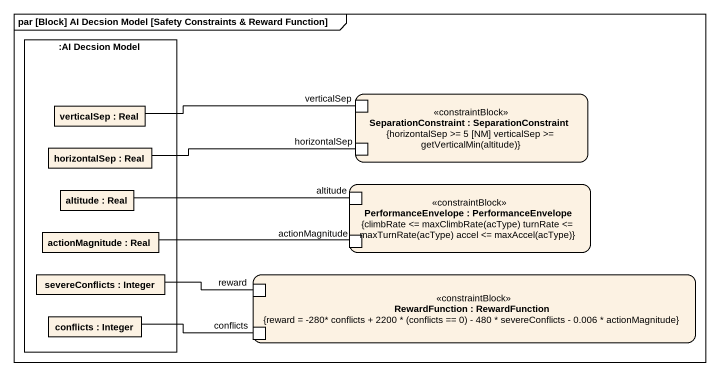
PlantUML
@startuml
mainframe par [Block] AI Decsion Model [Safety Constraints & Reward Function]
rectangle ":AI Decsion Model" as AI_Decsion_Model {
  rectangle "verticalSep : Real" as verticalSep
  rectangle "horizontalSep : Real" as horizontalSep
  rectangle "altitude : Real" as altitude
  rectangle "actionMagnitude : Real" as actionMagnitude
  rectangle "severeConflicts : Integer" as severeConflicts
  rectangle "conflicts : Integer" as conflicts
}
rectangle "SeparationConstraint : SeparationConstraint\n{horizontalSep >= 5 [NM] verticalSep >= getVerticalMin(altitude)}" as SeparationConstraint <<constraintBlock>> {
  port "verticalSep" as verticalSep_2
  port "horizontalSep" as horizontalSep_2
}
rectangle "PerformanceEnvelope : PerformanceEnvelope\n{climbRate <= maxClimbRate(acType) turnRate <= maxTurnRate(acType) accel <= maxAccel(acType)}" as PerformanceEnvelope <<constraintBlock>> {
  port "altitude" as altitude_2
  port "actionMagnitude" as actionMagnitude_2
}
rectangle "RewardFunction : RewardFunction\n{reward = -280* conflicts + 2200 * (conflicts == 0) - 480 * severeConflicts - 0.006 * actionMagnitude}" as RewardFunction <<constraintBlock>> {
  port reward
  port "conflicts" as conflicts_2
}
verticalSep -right- verticalSep_2
horizontalSep -right- horizontalSep_2
altitude -right- altitude_2
actionMagnitude -right- actionMagnitude_2
severeConflicts -right- reward
conflicts -right- conflicts_2
@enduml
